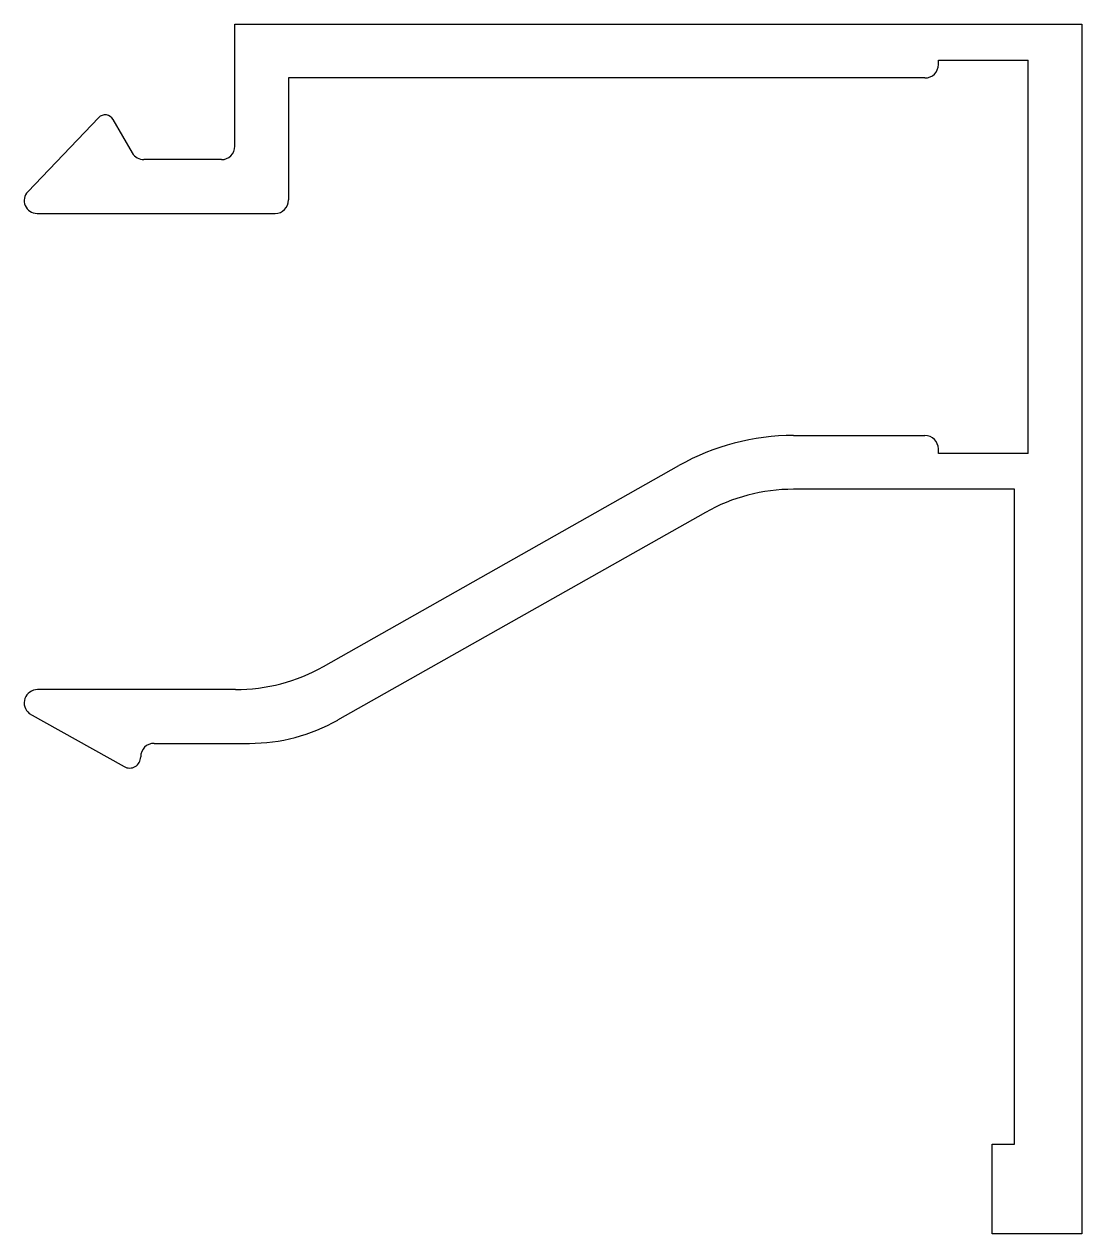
# Model space of a CAD drawing. Extents: x 966.6 to 990.2, y 657.7 to 684.7.
import ezdxf

# ---------------------------------------------------------------- set-up
doc = ezdxf.new("R2010")
doc.units = 0
doc.layers.add('OLCU', color=242, linetype='CONTINUOUS')

msp = doc.modelspace()

# ---------------------------------------------------------------- linework, layer by layer
at = {"layer": 'OLCU', "color": 0}
for p, q in [((971.291, 682.696), (971.291, 684.696)), ((971.291, 684.696), (990.191, 684.696)), ((990.191, 684.696), (990.191, 657.696)), ((986.991, 683.896), (988.991, 683.896)), ((986.991, 683.796), (986.991, 683.896)), ((988.991, 675.116), (988.991, 683.896)), ((986.691, 683.496), (972.491, 683.496)), ((972.491, 683.496), (972.491, 682.996)), ((972.491, 682.996), (972.491, 680.773)), ((968.254, 682.611), (966.671, 680.956)), ((969.005, 681.823), (968.574, 682.568)), ((971.291, 681.973), (971.291, 682.696)), ((970.991, 681.673), (969.264, 681.673)), ((966.877, 680.473), (972.191, 680.473)), ((983.759, 675.516), (986.691, 675.516)), ((986.991, 675.116), (986.991, 675.216)), ((988.991, 675.116), (986.991, 675.116)), ((973.271, 670.361), (981.2, 674.843)), ((988.691, 674.316), (983.759, 674.316)), ((988.691, 659.696), (988.691, 674.316)), ((981.791, 673.799), (973.586, 669.161)), ((971.303, 669.844), (966.889, 669.844)), ((966.705, 669.312), (968.819, 668.124)), ((969.491, 668.644), (971.618, 668.644)), ((969.191, 668.342), (969.191, 668.344)), ((988.191, 659.696), (988.691, 659.696)), ((988.191, 657.696), (988.191, 659.696)), ((990.191, 657.696), (988.191, 657.696))]:
    msp.add_line(p, q, dxfattribs=at)
for centre, radius, start, end in [((986.691, 683.796), 0.3, 270, 0), ((968.398, 682.473), 0.2, 28.3849, 136.2603), ((969.264, 681.973), 0.3, 210, 270), ((970.991, 681.973), 0.3, 270, 0), ((966.877, 680.759), 0.286, 136.2603, 270), ((972.191, 680.773), 0.3, 270, 0), ((983.759, 670.316), 5.2, 90, 119.4759), ((986.691, 675.216), 0.3, 0, 90), ((983.759, 670.316), 4, 90, 119.4759), ((971.303, 673.844), 4, 270, 299.4759), ((966.889, 669.546), 0.298, 90, 231.7681), ((971.618, 672.644), 4, 270, 299.4759), ((969.491, 668.344), 0.3, 90, 180), ((968.941, 668.342), 0.25, 240.6703, 0)]:
    msp.add_arc(centre, radius, start, end, dxfattribs=at)

doc.saveas('drawing.dxf')
